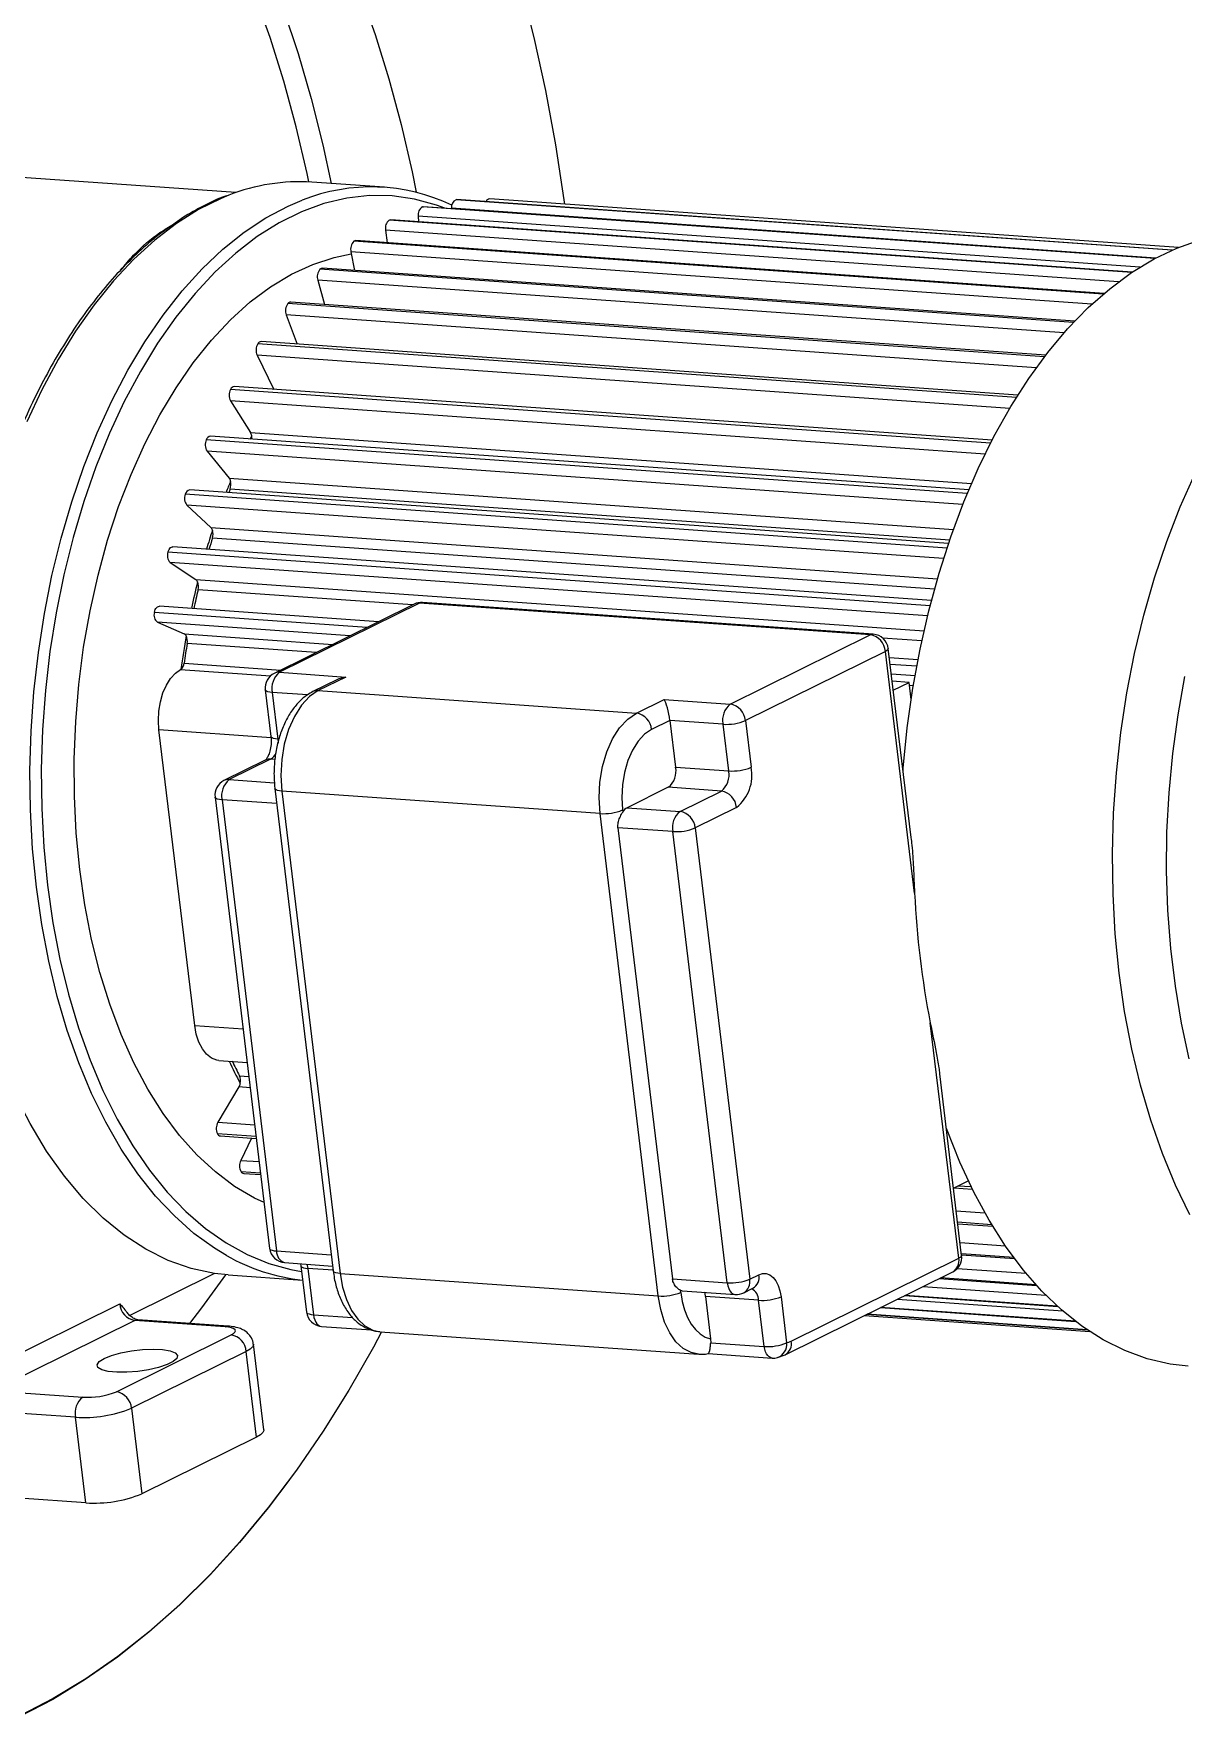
# Model space of a CAD drawing. Header units: millimetres. Extents: x -1795330 to -1787343, y -899964 to -866814.
# Drawn here: x -1787515.6 to -1787451.3, y -899818.2 to -899724.1 of the extents above; entities that cross this region are included whole.
import ezdxf

# ---------------------------------------------------------------- set-up
doc = ezdxf.new("R2010")
doc.units = ezdxf.units.MM

msp = doc.modelspace()

# ---------------------------------------------------------------- linework, layer by layer
at = {"color": 7, "linetype": 'Continuous', "lineweight": 25}
for p, q in [((-1787504.251, -899732.944), (-1787516.767, -899732.061)), ((-1787495.934, -899732.648), (-1787500.012, -899732.361)), ((-1787452.852, -899736.631), (-1787493.818, -899733.74)), ((-1787452.834, -899736.621), (-1787493.761, -899733.734)), ((-1787492.201, -899733.824), (-1787492.201, -899733.844)), ((-1787452.802, -899736.604), (-1787492.201, -899733.824)), ((-1787491.935, -899733.341), (-1787491.907, -899733.34)), ((-1787451.9, -899736.166), (-1787491.935, -899733.341)), ((-1787451.895, -899736.163), (-1787491.907, -899733.34)), ((-1787451.53, -899736.009), (-1787490.055, -899733.291)), ((-1787454.15, -899737.414), (-1787495.682, -899734.484)), ((-1787454.118, -899737.393), (-1787495.597, -899734.466)), ((-1787494.054, -899734.266), (-1787494.037, -899734.576)), ((-1787453.687, -899737.114), (-1787494.054, -899734.266)), ((-1787455.744, -899738.626), (-1787497.654, -899735.669)), ((-1787455.696, -899738.586), (-1787497.54, -899735.633)), ((-1787495.886, -899735.046), (-1787495.8, -899735.756)), ((-1787454.887, -899737.939), (-1787495.886, -899735.046)), ((-1787497.821, -899736.263), (-1787497.617, -899737.299)), ((-1787456.374, -899739.187), (-1787497.821, -899736.263)), ((-1787457.399, -899740.206), (-1787499.553, -899737.231)), ((-1787457.338, -899740.141), (-1787499.41, -899737.173)), ((-1787499.68, -899737.849), (-1787499.303, -899739.196)), ((-1787457.934, -899740.795), (-1787499.68, -899737.849)), ((-1787459.034, -899742.137), (-1787501.351, -899739.151)), ((-1787458.961, -899742.043), (-1787501.182, -899739.064)), ((-1787501.437, -899739.785), (-1787500.822, -899741.423)), ((-1787459.485, -899742.745), (-1787501.437, -899739.785)), ((-1787460.513, -899744.267), (-1787502.831, -899741.281)), ((-1787503.068, -899742.043), (-1787502.136, -899743.95)), ((-1787460.971, -899745.013), (-1787503.068, -899742.043)), ((-1787460.594, -899744.396), (-1787503.025, -899741.402)), ((-1787462.042, -899746.953), (-1787504.552, -899743.954)), ((-1787461.955, -899746.785), (-1787504.335, -899743.795)), ((-1787504.552, -899744.593), (-1787503.436, -899746.365)), ((-1787462.351, -899747.57), (-1787504.552, -899744.593)), ((-1787463.346, -899749.775), (-1787505.911, -899746.771)), ((-1787463.257, -899749.563), (-1787505.674, -899746.57)), ((-1787503.463, -899746.726), (-1787503.37, -899746.547)), ((-1787503.436, -899746.365), (-1787463.106, -899749.211)), ((-1787505.869, -899747.4), (-1787504.63, -899748.919)), ((-1787463.593, -899750.383), (-1787505.869, -899747.4)), ((-1787464.481, -899752.823), (-1787507.084, -899749.817)), ((-1787464.395, -899752.565), (-1787506.83, -899749.571)), ((-1787504.63, -899748.919), (-1787464.12, -899751.777)), ((-1787464.33, -899752.375), (-1787504.582, -899749.535)), ((-1787507, -899750.427), (-1787505.655, -899751.671)), ((-1787464.673, -899753.414), (-1787507, -899750.427)), ((-1787505.655, -899751.671), (-1787465.014, -899754.539)), ((-1787465.179, -899755.117), (-1787505.566, -899752.268)), ((-1787465.429, -899756.058), (-1787508.056, -899753.05)), ((-1787465.349, -899755.749), (-1787507.787, -899752.755)), ((-1787507.93, -899753.633), (-1787506.498, -899754.586)), ((-1787465.57, -899756.622), (-1787507.93, -899753.633)), ((-1787506.498, -899754.586), (-1787465.767, -899757.46)), ((-1787494.37, -899756.001), (-1787506.368, -899755.155)), ((-1787496.924, -899757.265), (-1787508.812, -899756.426)), ((-1787496.279, -899756.945), (-1787508.532, -899756.081)), ((-1787494.282, -899755.958), (-1787502.11, -899759.83)), ((-1787493.985, -899755.901), (-1787501.813, -899759.773)), ((-1787468.773, -899757.68), (-1787493.985, -899755.901)), ((-1787468.603, -899757.645), (-1787493.816, -899755.866)), ((-1787508.647, -899756.974), (-1787507.147, -899757.623)), ((-1787497.873, -899757.734), (-1787508.647, -899756.974)), ((-1787507.147, -899757.623), (-1787498.835, -899758.209)), ((-1787499.757, -899758.666), (-1787506.979, -899758.156)), ((-1787476.601, -899761.552), (-1787468.773, -899757.68)), ((-1787465.889, -899758.011), (-1787468.082, -899757.856)), ((-1787467.926, -899758.603), (-1787475.754, -899762.475)), ((-1787466.292, -899772.116), (-1787467.926, -899758.603)), ((-1787466.489, -899769.002), (-1787467.766, -899758.442)), ((-1787466.106, -899759.074), (-1787467.703, -899758.961)), ((-1787507.349, -899759.621), (-1787502.323, -899759.976)), ((-1787507.15, -899759.262), (-1787501.735, -899759.644)), ((-1787501.813, -899759.773), (-1787498.105, -899760.035)), ((-1787498.615, -899760.196), (-1787499.943, -899760.853)), ((-1787498.105, -899760.035), (-1787499.645, -899760.797)), ((-1787466.174, -899759.434), (-1787467.659, -899759.33)), ((-1787466.27, -899759.964), (-1787467.593, -899759.87)), ((-1787502.609, -899760.752), (-1787502.294, -899763.363)), ((-1787502.221, -899760.897), (-1787501.906, -899763.508)), ((-1787500.254, -899761.036), (-1787502.221, -899760.897)), ((-1787499.645, -899760.797), (-1787481.848, -899762.052)), ((-1787466.602, -899760.338), (-1787467.545, -899760.271)), ((-1787467.484, -899760.774), (-1787466.602, -899760.338)), ((-1787466.487, -899761.295), (-1787466.602, -899760.338)), ((-1787466.585, -899760.485), (-1787466.361, -899760.501)), ((-1787466.444, -899761.016), (-1787466.521, -899761.011)), ((-1787481.848, -899762.052), (-1787480.308, -899761.291)), ((-1787480.308, -899761.291), (-1787476.601, -899761.552)), ((-1787506.558, -899779.52), (-1787508.557, -899762.985)), ((-1787502.289, -899763.428), (-1787508.557, -899762.985)), ((-1787479.975, -899762.467), (-1787481.002, -899762.975)), ((-1787479.975, -899762.467), (-1787479.659, -899765.078)), ((-1787477.009, -899762.676), (-1787479.975, -899762.467)), ((-1787476.693, -899765.287), (-1787477.009, -899762.676)), ((-1787475.754, -899762.475), (-1787475.438, -899765.085)), ((-1787502.611, -899764.688), (-1787504.921, -899765.831)), ((-1787502.314, -899764.632), (-1787504.624, -899765.775)), ((-1787502.595, -899764.681), (-1787502.611, -899764.688)), ((-1787502.071, -899764.649), (-1787502.314, -899764.632)), ((-1787504.624, -899765.775), (-1787502.098, -899765.953)), ((-1787479.659, -899765.078), (-1787476.693, -899765.287)), ((-1787505.42, -899766.754), (-1787502.369, -899791.989)), ((-1787502.074, -899766.272), (-1787498.813, -899793.248)), ((-1787483.889, -899767.673), (-1787501.686, -899766.417)), ((-1787501.686, -899766.417), (-1787498.425, -899793.393)), ((-1787480.068, -899766.202), (-1787482.378, -899767.344)), ((-1787477.101, -899766.411), (-1787480.068, -899766.202)), ((-1787479.411, -899767.554), (-1787477.101, -899766.411)), ((-1787505.032, -899766.899), (-1787501.981, -899792.134)), ((-1787501.972, -899767.115), (-1787505.032, -899766.899)), ((-1787480.628, -899794.649), (-1787483.889, -899767.673)), ((-1787482.634, -899767.471), (-1787482.62, -899767.588)), ((-1787482.378, -899767.344), (-1787479.411, -899767.554)), ((-1787476.255, -899767.334), (-1787478.565, -899768.476)), ((-1787479.82, -899768.678), (-1787482.885, -899768.461)), ((-1787482.885, -899768.461), (-1787479.835, -899793.697)), ((-1787478.565, -899768.476), (-1787475.514, -899793.712)), ((-1787476.769, -899793.913), (-1787479.82, -899768.678)), ((-1787506.558, -899779.52), (-1787503.854, -899779.71)), ((-1787463.823, -899792.54), (-1787465.414, -899779.383)), ((-1787505.21, -899781.475), (-1787503.627, -899781.587)), ((-1787504.056, -899782.331), (-1787503.533, -899782.368)), ((-1787463.664, -899792.379), (-1787464.891, -899782.222)), ((-1787504.084, -899782.961), (-1787505.267, -899784.937)), ((-1787503.455, -899783.005), (-1787504.084, -899782.961)), ((-1787503.126, -899785.73), (-1787505.289, -899785.577)), ((-1787505.267, -899784.937), (-1787503.204, -899785.082)), ((-1787505.125, -899785.703), (-1787503.112, -899785.845)), ((-1787503.374, -899785.826), (-1787503.982, -899787.066)), ((-1787503.982, -899787.066), (-1787502.956, -899787.138)), ((-1787502.878, -899787.778), (-1787503.964, -899787.701)), ((-1787503.82, -899787.795), (-1787502.868, -899787.862)), ((-1787464.118, -899788.62), (-1787463.292, -899788.211)), ((-1787464.075, -899788.599), (-1787463.068, -899788.67)), ((-1787463.126, -899788.552), (-1787463.874, -899788.5)), ((-1787463.965, -899789.889), (-1787462.361, -899790.002)), ((-1787461.973, -899790.664), (-1787463.887, -899790.529)), ((-1787463.877, -899790.613), (-1787461.92, -899790.751)), ((-1787501.981, -899792.134), (-1787498.922, -899792.35)), ((-1787463.75, -899791.663), (-1787461.213, -899791.842)), ((-1787501.532, -899792.786), (-1787498.846, -899792.976)), ((-1787500.639, -899792.849), (-1787500.619, -899792.968)), ((-1787500.619, -899792.968), (-1787500.307, -899795.551)), ((-1787500.231, -899793.113), (-1787499.919, -899795.696)), ((-1787498.817, -899793.213), (-1787500.231, -899793.113)), ((-1787473.192, -899797.174), (-1787463.823, -899792.54)), ((-1787463.905, -899793.111), (-1787460.051, -899793.383)), ((-1787460.748, -899792.494), (-1787463.675, -899792.288)), ((-1787463.668, -899792.346), (-1787460.703, -899792.555)), ((-1787505.446, -899793.391), (-1787510.232, -899795.758)), ((-1787504.696, -899793.472), (-1787505.446, -899793.391)), ((-1787504.696, -899793.472), (-1787500.523, -899793.766)), ((-1787498.425, -899793.393), (-1787480.628, -899794.649)), ((-1787479.835, -899793.697), (-1787476.769, -899793.913)), ((-1787475.514, -899793.712), (-1787475.001, -899793.458)), ((-1787473.531, -899797.936), (-1787464.162, -899793.302)), ((-1787464.912, -899793.673), (-1787459.466, -899794.057)), ((-1787459.501, -899794.019), (-1787464.849, -899793.641)), ((-1787479.373, -899794.447), (-1787479.387, -899794.331)), ((-1787479.286, -899794.356), (-1787476.32, -899794.565)), ((-1787475.019, -899794.892), (-1787477.985, -899794.683)), ((-1787477.985, -899794.683), (-1787477.7, -899797.039)), ((-1787475.853, -899794.473), (-1787475.34, -899794.219)), ((-1787474.706, -899797.475), (-1787475.019, -899794.892)), ((-1787473.764, -899794.69), (-1787473.452, -899797.274)), ((-1787467.252, -899794.83), (-1787458.011, -899795.482)), ((-1787466.852, -899794.632), (-1787458.287, -899795.237)), ((-1787458.311, -899795.216), (-1787466.818, -899794.615)), ((-1787465.814, -899794.119), (-1787458.948, -899794.604)), ((-1787518.709, -899799.029), (-1787510.753, -899795.093)), ((-1787499.919, -899795.696), (-1787497.725, -899795.851)), ((-1787469.098, -899795.743), (-1787456.501, -899796.632)), ((-1787468.957, -899795.674), (-1787456.634, -899796.543)), ((-1787456.636, -899796.542), (-1787468.955, -899795.672)), ((-1787468.206, -899795.302), (-1787457.286, -899796.072)), ((-1787457.298, -899796.064), (-1787468.192, -899795.295)), ((-1787509.906, -899796.016), (-1787517.863, -899799.951)), ((-1787510.938, -899800.005), (-1787504.522, -899796.831)), ((-1787504.864, -899796.372), (-1787509.906, -899796.016)), ((-1787504.695, -899796.336), (-1787509.737, -899795.98)), ((-1787499.469, -899796.348), (-1787496.665, -899796.546)), ((-1787496.178, -899796.652), (-1787478.381, -899797.908)), ((-1787503.675, -899797.753), (-1787510.091, -899800.927)), ((-1787503.096, -899802.54), (-1787503.675, -899797.753)), ((-1787502.697, -899802.136), (-1787503.275, -899797.35)), ((-1787477.7, -899797.039), (-1787477.695, -899797.264)), ((-1787477.695, -899797.264), (-1787474.706, -899797.475)), ((-1787477.835, -899797.875), (-1787474.257, -899798.127)), ((-1787473.953, -899798.097), (-1787473.531, -899797.936)), ((-1787517.863, -899799.951), (-1787512.82, -899800.307)), ((-1787513.229, -899801.431), (-1787518.271, -899801.075)), ((-1787512.65, -899806.217), (-1787513.229, -899801.431)), ((-1787510.091, -899800.927), (-1787509.513, -899805.713)), ((-1787503.096, -899802.54), (-1787509.513, -899805.713)), ((-1787512.65, -899806.217), (-1787516.358, -899805.956))]:
    msp.add_line(p, q, dxfattribs=at)
at = {"color": 7, "linetype": 'Continuous', "lineweight": 25, "flags": 128}
for points in [[(-1787522.819, -899700.449), (-1787521.595, -899700.684), (-1787519.952, -899701.141), (-1787518.333, -899701.758), (-1787516.743, -899702.53), (-1787515.188, -899703.457), (-1787513.672, -899704.536), (-1787512.199, -899705.763), (-1787510.774, -899707.134), (-1787509.402, -899708.646), (-1787508.087, -899710.293), (-1787506.832, -899712.071), (-1787505.641, -899713.975), (-1787504.518, -899715.998), (-1787503.467, -899718.134), (-1787502.49, -899720.377), (-1787501.591, -899722.721), (-1787500.773, -899725.157), (-1787500.037, -899727.679), (-1787499.386, -899730.279), (-1787498.922, -899732.438)], [(-1787500.174, -899732.351), (-1787500.274, -899731.87), (-1787500.879, -899729.258), (-1787501.57, -899726.72), (-1787502.345, -899724.264), (-1787503.201, -899721.898), (-1787504.136, -899719.629), (-1787505.147, -899717.464), (-1787506.231, -899715.41), (-1787507.385, -899713.473), (-1787508.604, -899711.658), (-1787509.886, -899709.973), (-1787511.225, -899708.422), (-1787512.619, -899707.009), (-1787514.062, -899705.739), (-1787515.551, -899704.616), (-1787517.08, -899703.644), (-1787518.646, -899702.825), (-1787520.242, -899702.163), (-1787521.864, -899701.658), (-1787523.508, -899701.313), (-1787525.168, -899701.128), (-1787526.839, -899701.105), (-1787527.188, -899701.12)], [(-1787488.31, -899721.388), (-1787487.582, -899724.28), (-1787486.939, -899727.243), (-1787486.383, -899730.268), (-1787485.916, -899733.349), (-1787485.884, -899733.585)], [(-1787497.329, -899721.7), (-1787496.474, -899724.096), (-1787495.7, -899726.58), (-1787495.009, -899729.145), (-1787494.403, -899731.783), (-1787494.171, -899732.93)], [(-1787504.644, -899733.088), (-1787505.086, -899733.268), (-1787506.347, -899733.891), (-1787507.586, -899734.669), (-1787508.796, -899735.596), (-1787509.971, -899736.668), (-1787511.104, -899737.879), (-1787512.191, -899739.223), (-1787513.224, -899740.692), (-1787514.198, -899742.279), (-1787515.109, -899743.975), (-1787515.952, -899745.772)], [(-1787515.415, -899771.786), (-1787515.626, -899769.645), (-1787515.746, -899767.469), (-1787515.773, -899765.272), (-1787515.709, -899763.064), (-1787515.552, -899760.857), (-1787515.304, -899758.662), (-1787514.967, -899756.491), (-1787514.542, -899754.355), (-1787514.031, -899752.265), (-1787513.437, -899750.233), (-1787512.763, -899748.268), (-1787512.012, -899746.38), (-1787511.189, -899744.581), (-1787510.297, -899742.879), (-1787509.342, -899741.283), (-1787508.328, -899739.801), (-1787507.261, -899738.441), (-1787506.146, -899737.211), (-1787504.989, -899736.116), (-1787503.796, -899735.162), (-1787502.573, -899734.355), (-1787501.327, -899733.698), (-1787500.547, -899733.368)], [(-1787492.571, -899733.818), (-1787493.026, -899733.651), (-1787494.263, -899733.312), (-1787495.519, -899733.133), (-1787496.786, -899733.115), (-1787498.059, -899733.257), (-1787499.329, -899733.559), (-1787500.591, -899734.02), (-1787501.838, -899734.637), (-1787503.063, -899735.406), (-1787504.259, -899736.324), (-1787505.42, -899737.385), (-1787506.541, -899738.585), (-1787507.614, -899739.916), (-1787508.634, -899741.371), (-1787509.596, -899742.943), (-1787510.495, -899744.624), (-1787511.326, -899746.403), (-1787512.084, -899748.273), (-1787512.765, -899750.222), (-1787513.366, -899752.241), (-1787513.884, -899754.319), (-1787514.315, -899756.444), (-1787514.658, -899758.606), (-1787514.911, -899760.792), (-1787515.072, -899762.991), (-1787515.14, -899765.192), (-1787515.115, -899767.382), (-1787514.997, -899769.551), (-1787514.788, -899771.685)], [(-1787493.818, -899733.74), (-1787493.767, -899733.733), (-1787493.761, -899733.734)], [(-1787495.682, -899734.484), (-1787495.631, -899734.468), (-1787495.597, -899734.466)], [(-1787466.938, -899765.293), (-1787466.925, -899765.126), (-1787466.702, -899762.885), (-1787466.388, -899760.664), (-1787465.986, -899758.474), (-1787465.497, -899756.326), (-1787464.924, -899754.231), (-1787464.27, -899752.2), (-1787463.537, -899750.243), (-1787462.73, -899748.369), (-1787461.853, -899746.589), (-1787460.91, -899744.911), (-1787459.906, -899743.343), (-1787458.845, -899741.894), (-1787457.734, -899740.57), (-1787456.578, -899739.378), (-1787455.382, -899738.326), (-1787454.153, -899737.416), (-1787452.897, -899736.655), (-1787451.62, -899736.046), (-1787450.329, -899735.592), (-1787449.029, -899735.296), (-1787447.729, -899735.158), (-1787446.52, -899735.174)], [(-1787512.991, -899770.797), (-1787513.188, -899768.768), (-1787513.291, -899766.706), (-1787513.301, -899764.623), (-1787513.217, -899762.532), (-1787513.04, -899760.445), (-1787512.771, -899758.375), (-1787512.411, -899756.334), (-1787511.963, -899754.334), (-1787511.43, -899752.389), (-1787510.814, -899750.508), (-1787510.119, -899748.705), (-1787509.349, -899746.988), (-1787508.51, -899745.37), (-1787507.605, -899743.858), (-1787506.642, -899742.464), (-1787505.624, -899741.194), (-1787504.559, -899740.057), (-1787503.453, -899739.06), (-1787502.313, -899738.208), (-1787501.144, -899737.506), (-1787499.956, -899736.959), (-1787498.753, -899736.571), (-1787497.799, -899736.377)], [(-1787450.891, -899790.108), (-1787451.7, -899788.448), (-1787452.434, -899786.682), (-1787453.088, -899784.819), (-1787453.66, -899782.869), (-1787454.146, -899780.842), (-1787454.545, -899778.748), (-1787454.853, -899776.598), (-1787455.07, -899774.403), (-1787455.194, -899772.173), (-1787455.225, -899769.921), (-1787455.163, -899767.658), (-1787455.007, -899765.394), (-1787454.759, -899763.143), (-1787454.42, -899760.915), (-1787453.991, -899758.721), (-1787453.476, -899756.574), (-1787452.876, -899754.483), (-1787452.194, -899752.459), (-1787451.435, -899750.514), (-1787450.601, -899748.655)], [(-1787504.582, -899749.535), (-1787504.639, -899749.676), (-1787504.658, -899749.724)], [(-1787508.056, -899753.05), (-1787508.03, -899752.97), (-1787507.995, -899752.899), (-1787507.954, -899752.841), (-1787507.908, -899752.796), (-1787507.858, -899752.767), (-1787507.807, -899752.755), (-1787507.787, -899752.755)], [(-1787508.812, -899756.426), (-1787508.792, -899756.342), (-1787508.762, -899756.266), (-1787508.725, -899756.199), (-1787508.681, -899756.146), (-1787508.633, -899756.108), (-1787508.583, -899756.086), (-1787508.532, -899756.081)], [(-1787493.816, -899755.866), (-1787493.883, -899755.869), (-1787493.985, -899755.901)], [(-1787468.603, -899757.645), (-1787468.67, -899757.647), (-1787468.773, -899757.68)], [(-1787467.766, -899758.442), (-1787467.766, -899758.453), (-1787467.786, -899758.502), (-1787467.84, -899758.552), (-1787467.926, -899758.603)], [(-1787508.557, -899762.985), (-1787508.589, -899762.465), (-1787508.561, -899761.936), (-1787508.475, -899761.417), (-1787508.334, -899760.929), (-1787508.142, -899760.49), (-1787507.908, -899760.117), (-1787507.64, -899759.824), (-1787507.349, -899759.621)], [(-1787451.192, -899760.008), (-1787451.578, -899762.148), (-1787451.875, -899764.318), (-1787452.082, -899766.507), (-1787452.196, -899768.704), (-1787452.218, -899770.895), (-1787452.147, -899773.071), (-1787451.983, -899775.219), (-1787451.728, -899777.327), (-1787451.383, -899779.385), (-1787450.95, -899781.382)], [(-1787502.221, -899760.897), (-1787502.356, -899760.882), (-1787502.466, -899760.858), (-1787502.547, -899760.826), (-1787502.595, -899760.786), (-1787502.609, -899760.752)], [(-1787499.645, -899760.797), (-1787500.136, -899761.128), (-1787500.587, -899761.614), (-1787500.983, -899762.235), (-1787501.306, -899762.969), (-1787501.546, -899763.786), (-1787501.692, -899764.655), (-1787501.739, -899765.544), (-1787501.686, -899766.417)], [(-1787483.889, -899767.673), (-1787483.942, -899766.8), (-1787483.895, -899765.911), (-1787483.749, -899765.042), (-1787483.509, -899764.224), (-1787483.186, -899763.491), (-1787482.791, -899762.869), (-1787482.339, -899762.384), (-1787481.848, -899762.052)], [(-1787481.002, -899762.975), (-1787481.394, -899763.24), (-1787481.755, -899763.628), (-1787482.071, -899764.126), (-1787482.33, -899764.712), (-1787482.522, -899765.366), (-1787482.639, -899766.062), (-1787482.677, -899766.773), (-1787482.634, -899767.471)], [(-1787501.906, -899763.508), (-1787502.04, -899763.493), (-1787502.15, -899763.469), (-1787502.231, -899763.436), (-1787502.28, -899763.397), (-1787502.294, -899763.363)], [(-1787501.906, -899763.508), (-1787501.895, -899763.683), (-1787501.896, -899763.735)], [(-1787505.032, -899766.899), (-1787505.167, -899766.884), (-1787505.276, -899766.859), (-1787505.357, -899766.827), (-1787505.406, -899766.787), (-1787505.42, -899766.754)], [(-1787501.686, -899766.417), (-1787501.821, -899766.402), (-1787501.931, -899766.378), (-1787502.011, -899766.345), (-1787502.06, -899766.306), (-1787502.074, -899766.272)], [(-1787502.679, -899789.425), (-1787503.215, -899789.172), (-1787504.329, -899788.519), (-1787505.403, -899787.715), (-1787506.431, -899786.763), (-1787507.407, -899785.67), (-1787508.324, -899784.442), (-1787509.178, -899783.087), (-1787509.962, -899781.612), (-1787510.673, -899780.027), (-1787511.306, -899778.34), (-1787511.858, -899776.563), (-1787512.324, -899774.706), (-1787512.703, -899772.78), (-1787512.991, -899770.797)], [(-1787504.779, -899792.389), (-1787505.46, -899791.976), (-1787506.6, -899791.149), (-1787507.697, -899790.175), (-1787508.743, -899789.061), (-1787509.734, -899787.812), (-1787510.664, -899786.435), (-1787511.529, -899784.937), (-1787512.323, -899783.326), (-1787513.043, -899781.61), (-1787513.686, -899779.798), (-1787514.247, -899777.899), (-1787514.724, -899775.924), (-1787515.114, -899773.883), (-1787515.415, -899771.786)], [(-1787514.788, -899771.685), (-1787514.487, -899773.775), (-1787514.096, -899775.808), (-1787513.619, -899777.774), (-1787513.056, -899779.663), (-1787512.412, -899781.464), (-1787511.689, -899783.168), (-1787510.892, -899784.766), (-1787510.024, -899786.249), (-1787509.091, -899787.609), (-1787508.097, -899788.839), (-1787507.048, -899789.932), (-1787505.949, -899790.883), (-1787504.806, -899791.687), (-1787503.626, -899792.339), (-1787502.413, -899792.836), (-1787501.176, -899793.174), (-1787500.581, -899793.279)], [(-1787505.446, -899793.391), (-1787506.754, -899793.112), (-1787508.038, -899792.66), (-1787509.291, -899792.039), (-1787510.505, -899791.252), (-1787511.673, -899790.303), (-1787512.79, -899789.198), (-1787513.848, -899787.943), (-1787514.842, -899786.546), (-1787515.766, -899785.013), (-1787516.614, -899783.355), (-1787517.382, -899781.579), (-1787518.065, -899779.698), (-1787518.66, -899777.72), (-1787519.163, -899775.658), (-1787519.571, -899773.523)], [(-1787505.21, -899781.475), (-1787505.329, -899781.459), (-1787505.621, -899781.346), (-1787505.891, -899781.135), (-1787506.128, -899780.835), (-1787506.323, -899780.455), (-1787506.468, -899780.011), (-1787506.558, -899779.52)], [(-1787450.993, -899798.575), (-1787452.008, -899798.454), (-1787453.28, -899798.158), (-1787454.528, -899797.704), (-1787455.748, -899797.095), (-1787456.932, -899796.335), (-1787458.075, -899795.426), (-1787459.172, -899794.373), (-1787460.216, -899793.182), (-1787461.202, -899791.859), (-1787462.126, -899790.41), (-1787462.982, -899788.842), (-1787463.767, -899787.164), (-1787464.476, -899785.384), (-1787464.509, -899785.293)], [(-1787502.369, -899791.989), (-1787502.355, -899792.023), (-1787502.307, -899792.063), (-1787502.226, -899792.095), (-1787502.116, -899792.119), (-1787501.981, -899792.134)], [(-1787500.619, -899792.971), (-1787500.605, -899793.002), (-1787500.556, -899793.041), (-1787500.476, -899793.074), (-1787500.366, -899793.098), (-1787500.231, -899793.113)], [(-1787500.283, -899792.874), (-1787500.261, -899792.948), (-1787500.231, -899793.113)], [(-1787463.664, -899792.379), (-1787463.663, -899792.391), (-1787463.683, -899792.439), (-1787463.738, -899792.49), (-1787463.823, -899792.54)], [(-1787504.837, -899793.461), (-1787506.171, -899795.308), (-1787506.853, -899796.184)], [(-1787498.425, -899793.393), (-1787498.56, -899793.378), (-1787498.67, -899793.354), (-1787498.751, -899793.321), (-1787498.799, -899793.282), (-1787498.813, -899793.248)], [(-1787498.425, -899793.393), (-1787498.289, -899794.154), (-1787498.073, -899794.849), (-1787497.786, -899795.456), (-1787497.436, -899795.954), (-1787497.034, -899796.327), (-1787496.594, -899796.563), (-1787496.178, -899796.652)], [(-1787476.769, -899793.913), (-1787476.739, -899794.078), (-1787476.69, -899794.227), (-1787476.624, -899794.354), (-1787476.544, -899794.454), (-1787476.453, -899794.524), (-1787476.355, -899794.561), (-1787476.32, -899794.565)], [(-1787475.001, -899793.458), (-1787474.797, -899793.392), (-1787474.592, -899793.396), (-1787474.395, -899793.469), (-1787474.213, -899793.609), (-1787474.054, -899793.809), (-1787473.923, -899794.063), (-1787473.825, -899794.361), (-1787473.764, -899794.69)], [(-1787478.381, -899797.908), (-1787478.797, -899797.819), (-1787479.237, -899797.583), (-1787479.639, -899797.209), (-1787479.989, -899796.712), (-1787480.277, -899796.105), (-1787480.492, -899795.41), (-1787480.628, -899794.649)], [(-1787479.373, -899794.447), (-1787479.289, -899794.95), (-1787479.161, -899795.42), (-1787478.992, -899795.846), (-1787478.787, -899796.22), (-1787478.55, -899796.532), (-1787478.286, -899796.775), (-1787478, -899796.946), (-1787477.7, -899797.039)], [(-1787477.985, -899794.683), (-1787478.015, -899794.518), (-1787478.037, -899794.444)], [(-1787500.307, -899795.551), (-1787500.293, -899795.585), (-1787500.244, -899795.625), (-1787500.163, -899795.657), (-1787500.054, -899795.681), (-1787499.919, -899795.696)], [(-1787499.919, -899795.696), (-1787499.891, -899795.849), (-1787499.848, -899795.988), (-1787499.791, -899796.109), (-1787499.721, -899796.209), (-1787499.64, -899796.283), (-1787499.552, -899796.33), (-1787499.469, -899796.348)], [(-1787496.103, -899796.658), (-1787496.56, -899797.506), (-1787497.938, -899799.915), (-1787499.378, -899802.214), (-1787500.874, -899804.398), (-1787502.425, -899806.462), (-1787504.026, -899808.401), (-1787505.673, -899810.209), (-1787507.363, -899811.884), (-1787509.092, -899813.42), (-1787510.855, -899814.815), (-1787512.648, -899816.065), (-1787514.467, -899817.166), (-1787516.308, -899818.117)], [(-1787509.906, -899796.016), (-1787509.804, -899795.983), (-1787509.737, -899795.98)], [(-1787504.864, -899796.372), (-1787504.762, -899796.339), (-1787504.694, -899796.336)], [(-1787504.522, -899796.831), (-1787504.393, -899796.755), (-1787504.312, -899796.679), (-1787504.281, -899796.606), (-1787504.303, -899796.539), (-1787504.376, -899796.479), (-1787504.497, -899796.431), (-1787504.662, -899796.394), (-1787504.864, -899796.372)], [(-1787511.623, -899798.143), (-1787511.208, -899797.977), (-1787510.686, -899797.832), (-1787510.096, -899797.721), (-1787509.482, -899797.65), (-1787508.89, -899797.626), (-1787508.362, -899797.65), (-1787507.939, -899797.72), (-1787507.652, -899797.831), (-1787507.521, -899797.975), (-1787507.557, -899798.141), (-1787507.758, -899798.317), (-1787508.107, -899798.49), (-1787508.58, -899798.647), (-1787509.141, -899798.776), (-1787509.748, -899798.868), (-1787510.357, -899798.916), (-1787510.923, -899798.916), (-1787511.403, -899798.869), (-1787511.761, -899798.777), (-1787511.972, -899798.649), (-1787512.02, -899798.492), (-1787511.9, -899798.319), (-1787511.623, -899798.143)], [(-1787503.275, -899797.351), (-1787503.274, -899797.379), (-1787503.325, -899797.501), (-1787503.46, -899797.627), (-1787503.675, -899797.753)], [(-1787474.257, -899798.127), (-1787474.34, -899798.109), (-1787474.428, -899798.062), (-1787474.509, -899797.987), (-1787474.579, -899797.888), (-1787474.636, -899797.767), (-1787474.679, -899797.628), (-1787474.706, -899797.475)], [(-1787502.697, -899802.136), (-1787502.696, -899802.165), (-1787502.746, -899802.287), (-1787502.882, -899802.413), (-1787503.096, -899802.54)], [(-1787501.231, -899804.893), (-1787502.448, -899806.495), (-1787504.05, -899808.435), (-1787505.698, -899810.245), (-1787507.389, -899811.921), (-1787509.119, -899813.458), (-1787510.883, -899814.854), (-1787512.678, -899816.104), (-1787514.498, -899817.207), (-1787516.34, -899818.158)]]:
    msp.add_lwpolyline(points, dxfattribs=at)
at = {"color": 7, "linetype": 'Continuous', "lineweight": 25}
for centre, radius, start, end in [((-1787500.699, -899743.104), 10.765, 86.34211, 111.4994), ((-1787496.679, -899743.104), 10.476, 64.55386, 111.6644), ((-1787493.545, -899734.179), 0.516, 121.90763, 189.73749), ((-1787491.747, -899733.759), 0.458, 114.26748, 188.21921), ((-1787490.036, -899733.545), 0.255, 94.34012, 159.45162), ((-1787495.325, -899734.931), 0.572, 128.53622, 191.55388), ((-1787497.214, -899736.113), 0.625, 134.74724, 193.88599), ((-1787497.55, -899735.804), 0.171, 86.87048, 127.68073), ((-1787499.041, -899737.659), 0.667, 140.11514, 196.6139), ((-1787499.416, -899737.361), 0.189, 88.36361, 136.51542), ((-1787500.785, -899739.551), 0.693, 144.78125, 199.75998), ((-1787501.184, -899739.267), 0.203, 89.39564, 145.26831), ((-1787502.83, -899741.498), 0.217, 90.17805, 153.69934), ((-1787502.425, -899741.765), 0.701, 148.85612, 203.36187), ((-1787503.939, -899744.274), 0.691, 152.42173, 207.4783), ((-1787504.323, -899744.038), 0.244, 92.73738, 159.77878), ((-1787505.307, -899747.046), 0.664, 155.53507, 212.1933), ((-1787505.652, -899746.837), 0.268, 94.76745, 165.82876), ((-1787503.873, -899746.626), 0.508, 8.89324, 30.84726), ((-1787504.117, -899746.674), 0.758, 355.49073, 9.63936), ((-1787506.507, -899750.048), 0.621, 158.23237, 217.6197), ((-1787506.789, -899749.867), 0.299, 97.75227, 170.39442), ((-1787471.286, -899762.936), 36.034, 157.39432, 158.47332), ((-1787504.973, -899749.182), 0.433, 13.0261, 37.4871), ((-1787505.281, -899749.261), 0.75, 338.62505, 13.6347), ((-1787505.91, -899751.927), 0.361, 17.49367, 45.11482), ((-1787467.231, -899764.391), 40.343, 161.8424, 163.43373), ((-1787467.246, -899764.444), 40.208, 162.37208, 163.31214), ((-1787506.27, -899752.043), 0.739, 342.29029, 17.65191), ((-1787507.521, -899753.239), 0.568, 160.53519, 223.90117), ((-1787463.927, -899765.293), 43.77, 166.01182, 168.01879), ((-1787463.993, -899765.317), 43.577, 166.51397, 167.94532), ((-1787506.673, -899754.827), 0.298, 22.44132, 53.91202), ((-1787507.055, -899754.979), 0.709, 345.69597, 22.07577), ((-1787508.329, -899756.579), 0.507, 162.46129, 231.21005), ((-1787493.88, -899756.772), 0.908, 85.96407, 116.31768), ((-1787494.031, -899756.47), 0.57, 85.33426, 116.11526), ((-1787461.689, -899765.732), 46.05, 169.99081, 172.36201), ((-1787461.938, -899765.714), 45.671, 170.47453, 171.8783), ((-1787507.254, -899757.843), 0.245, 28.07739, 63.99979), ((-1787507.628, -899758.028), 0.662, 348.89, 27.00748), ((-1787468.945, -899758.688), 1.023, 4.79724, 80.29681), ((-1787468.667, -899758.55), 0.908, 6.89239, 85.96407), ((-1787507.447, -899759.432), 0.214, 297.24307, 302.91751), ((-1787507.649, -899759.225), 0.501, 309.54157, 355.76295), ((-1787501.708, -899760.644), 0.908, 116.31768, 186.89239), ((-1787501.1, -899760.668), 1.144, 128.53622, 191.55388), ((-1787501.859, -899760.342), 0.57, 85.33426, 116.11526), ((-1787499.692, -899761.365), 0.57, 85.3345, 116.09619), ((-1787482.021, -899763.06), 1.023, 4.79724, 80.29681), ((-1787475.888, -899762.447), 1.144, 128.53622, 191.55388), ((-1787476.773, -899762.56), 1.023, 4.79724, 80.29681), ((-1787476.819, -899759.853), 2.83, 266.14764, 292.10408), ((-1787502.36, -899765.202), 0.572, 85.35858, 114.23896), ((-1787502.686, -899764.012), 0.723, 301.01373, 338.81069), ((-1787504.518, -899766.645), 0.908, 116.31768, 186.89239), ((-1787503.911, -899766.67), 1.144, 128.53622, 191.55388), ((-1787504.67, -899766.343), 0.57, 85.33426, 116.11526), ((-1787480.78, -899765.307), 1.144, 308.53622, 11.55388), ((-1787477.814, -899765.516), 1.144, 308.53622, 11.55388), ((-1787476.503, -899762.464), 2.83, 266.14764, 292.10408), ((-1787477.68, -899765.544), 2.288, 308.53622, 11.55388), ((-1787477.274, -899767.419), 1.023, 4.79724, 80.29681), ((-1787483.699, -899764.85), 2.83, 266.14764, 292.10408), ((-1787482.079, -899767.885), 0.618, 118.95484, 151.2724), ((-1787478.699, -899768.448), 1.144, 128.53622, 191.55388), ((-1787479.584, -899768.562), 1.023, 4.79724, 80.29681), ((-1787479.629, -899765.854), 2.83, 266.14764, 292.10408), ((-1787416.692, -899769.807), 49.654, 182.66503, 191.11975), ((-1787481.86, -899770.982), 25.091, 204.82346, 208.01282), ((-1787481.861, -899770.882), 24.974, 205.18694, 207.28622), ((-1787504.624, -899782.649), 0.624, 329.9822, 349.11359), ((-1787504.683, -899782.615), 0.688, 347.28203, 24.41715), ((-1787504.658, -899785.278), 0.698, 150.69848, 205.35115), ((-1787505.093, -899785.492), 0.213, 203.65781, 261.55492), ((-1787503.37, -899787.367), 0.682, 153.79159, 209.39422), ((-1787503.798, -899787.604), 0.192, 210.46364, 263.53904), ((-1787501.468, -899791.881), 0.908, 186.89239, 265.96407), ((-1787501.32, -899792.159), 0.662, 177.83698, 251.33259), ((-1787499.398, -899782.998), 10.823, 240.18809, 264.03386), ((-1787464.565, -899792.488), 0.908, 296.31768, 6.89239), ((-1787464.53, -899792.682), 0.721, 300.66479, 11.34574), ((-1787476.579, -899791.09), 2.83, 266.14764, 292.10408), ((-1787476.221, -899793.853), 0.721, 300.66479, 11.34574), ((-1787475.707, -899793.6), 0.721, 300.66479, 11.34574), ((-1787480.438, -899791.826), 2.83, 266.14764, 292.10408), ((-1787479.264, -899794.048), 0.309, 246.32022, 265.86116), ((-1787476.256, -899793.659), 0.908, 265.96407, 296.31768), ((-1787475.725, -899794.881), 0.707, 359.14051, 63.02323), ((-1787474.829, -899792.069), 2.83, 266.14764, 292.10408), ((-1787509.734, -899795.008), 1.023, 184.79724, 260.29681), ((-1787499.405, -899795.443), 0.908, 186.89239, 265.96407), ((-1787504.694, -899797.839), 1.023, 4.79724, 80.29681), ((-1787474.516, -899794.652), 2.83, 266.14764, 292.10408), ((-1787474.229, -899797.365), 0.782, 290.61463, 6.68515), ((-1787473.898, -899797.316), 0.721, 300.63909, 11.34724), ((-1787473.839, -899795.874), 1.452, 285.47175, 296.47371), ((-1787474.193, -899797.221), 0.908, 265.96407, 285.32108), ((-1787512.108, -899801.202), 1.144, 128.53622, 191.55388), ((-1787512.535, -899796.072), 4.244, 266.14764, 292.10408), ((-1787511.11, -899801.013), 1.023, 4.79724, 80.29681), ((-1787512.753, -899794.373), 7.074, 266.14764, 292.10408), ((-1787512.175, -899799.159), 7.074, 266.14764, 292.10408)]:
    msp.add_arc(centre, radius, start, end, dxfattribs=at)
for centre, major_axis, ratio, start_param, end_param in [((-1787498, -899760.905), (1.248, 0.246), 0.688197, 1.519717, 1.946258), ((-1787480.203, -899762.161), (-0.182, 0.922), 0.188468, 4.336928, 5.907724)]:
    msp.add_ellipse(centre, major_axis=major_axis, ratio=ratio, start_param=start_param, end_param=end_param, dxfattribs=at)
for points, knots in [([(-1787504.771, -899733.117), (-1787504.847, -899733.143), (-1787505.33, -899733.307), (-1787506.206, -899733.751), (-1787507.18, -899734.297), (-1787507.74, -899734.71), (-1787507.916, -899734.84)], [0, 0, 0, 0, 0.070921, 0.4484889, 0.8270986, 1, 1, 1, 1]), ([(-1787510.707, -899737.284), (-1787510.466, -899737), (-1787509.773, -899736.181), (-1787508.746, -899735.308), (-1787507.991, -899734.861), (-1787507.736, -899734.711)], [0, 0, 0, 0, 0.260321, 0.750264, 1, 1, 1, 1]), ([(-1787507.916, -899734.84), (-1787508.127, -899734.988), (-1787508.728, -899735.408), (-1787509.683, -899736.243), (-1787510.78, -899737.329), (-1787511.834, -899738.542), (-1787512.842, -899739.868), (-1787513.8, -899741.303), (-1787514.703, -899742.839), (-1787515.546, -899744.468), (-1787516.327, -899746.183), (-1787517.04, -899747.977), (-1787517.685, -899749.839), (-1787518.256, -899751.763), (-1787518.753, -899753.739), (-1787519.172, -899755.757), (-1787519.512, -899757.809), (-1787519.771, -899759.884), (-1787519.948, -899761.973), (-1787520.042, -899764.067), (-1787520.055, -899766.156), (-1787519.979, -899768.228), (-1787519.861, -899769.938), (-1787519.736, -899770.939), (-1787519.695, -899771.271)], [0, 0, 0, 0, 0.025779, 0.073222, 0.120733, 0.168288, 0.215866, 0.263455, 0.311041, 0.35862, 0.406188, 0.453744, 0.50129, 0.548824, 0.59635, 0.643868, 0.69138, 0.738889, 0.786395, 0.833902, 0.88141, 0.928921, 0.976437, 1, 1, 1, 1]), ([(-1787499.943, -899760.853), (-1787500.052, -899760.913), (-1787500.333, -899761.068), (-1787500.744, -899761.426), (-1787501.16, -899761.938), (-1787501.515, -899762.558), (-1787501.798, -899763.265), (-1787501.999, -899764.033), (-1787502.111, -899764.832), (-1787502.137, -899765.589), (-1787502.094, -899766.062), (-1787502.074, -899766.272)], [0, 0, 0, 0, 0.070614, 0.182775, 0.298974, 0.419284, 0.540842, 0.662017, 0.782749, 0.903418, 1, 1, 1, 1]), ([(-1787502.294, -899763.363), (-1787502.288, -899763.422), (-1787502.272, -899763.597), (-1787502.289, -899763.915), (-1787502.365, -899764.255), (-1787502.469, -899764.506), (-1787502.572, -899764.654), (-1787502.595, -899764.672), (-1787502.606, -899764.681)], [0, 0, 0, 0, 0.10452, 0.307412, 0.516336, 0.695026, 0.857911, 1, 1, 1, 1]), ([(-1787482.885, -899768.461), (-1787482.886, -899768.366), (-1787482.889, -899768.177), (-1787482.787, -899767.891), (-1787482.685, -899767.697), (-1787482.63, -899767.604), (-1787482.62, -899767.588)], [0, 0, 0, 0, 0.302392, 0.603568, 0.930883, 1, 1, 1, 1]), ([(-1787466.504, -899769.004), (-1787466.483, -899769.15), (-1787466.402, -899769.707), (-1787466.361, -899770.752), (-1787466.316, -899771.639), (-1787466.292, -899772.116)], [0, 0, 0, 0, 0.141231, 0.53801, 1, 1, 1, 1]), ([(-1787465.414, -899779.383), (-1787465.303, -899779.935), (-1787465.132, -899780.783), (-1787464.955, -899781.721), (-1787464.909, -899782.111), (-1787464.895, -899782.223)], [0, 0, 0, 0, 0.570432, 0.876476, 1, 1, 1, 1]), ([(-1787498.813, -899793.248), (-1787498.794, -899793.387), (-1787498.737, -899793.788), (-1787498.573, -899794.418), (-1787498.289, -899795.1), (-1787497.925, -899795.671), (-1787497.498, -899796.118), (-1787497.033, -899796.427), (-1787496.593, -899796.609), (-1787496.308, -899796.626), (-1787496.2, -899796.632)], [0, 0, 0, 0, 0.079609, 0.229131, 0.380663, 0.534303, 0.669974, 0.799077, 0.92347, 1, 1, 1, 1]), ([(-1787479.387, -899794.331), (-1787479.444, -899794.299), (-1787479.557, -899794.235), (-1787479.729, -899794.033), (-1787479.814, -899793.839), (-1787479.832, -899793.718), (-1787479.835, -899793.697)], [0, 0, 0, 0, 0.301954, 0.602316, 0.931466, 1, 1, 1, 1]), ([(-1787510.753, -899795.093), (-1787510.752, -899795.094), (-1787510.69, -899795.156), (-1787510.549, -899795.285), (-1787510.433, -899795.465), (-1787510.369, -899795.563)], [0, 0, 0, 0, 0.004776, 0.458765, 1, 1, 1, 1]), ([(-1787509.737, -899795.98), (-1787509.76, -899795.978), (-1787509.828, -899795.97), (-1787509.988, -899795.906), (-1787510.191, -899795.76), (-1787510.299, -899795.613), (-1787510.348, -899795.547)], [0, 0, 0, 0, 0.156647, 0.468891, 0.761229, 1, 1, 1, 1]), ([(-1787503.288, -899797.353), (-1787503.289, -899797.318), (-1787503.29, -899797.162), (-1787503.416, -899796.92), (-1787503.624, -899796.681), (-1787503.875, -899796.52), (-1787504.168, -899796.411), (-1787504.442, -899796.358), (-1787504.636, -899796.341), (-1787504.695, -899796.336)], [0, 0, 0, 0, 0.051443, 0.225123, 0.376729, 0.52621, 0.692652, 0.908051, 1, 1, 1, 1]), ([(-1787477.829, -899797.859), (-1787477.819, -899797.859), (-1787477.792, -899797.858), (-1787477.757, -899797.729), (-1787477.72, -899797.524), (-1787477.703, -899797.351), (-1787477.695, -899797.264)], [0, 0, 0, 0, 0.20811, 0.546112, 0.772215, 1, 1, 1, 1]), ([(-1787478.403, -899797.888), (-1787478.323, -899797.9), (-1787478.131, -899797.93), (-1787477.941, -899797.885), (-1787477.829, -899797.859)], [0, 0, 0, 0, 0.412159, 1, 1, 1, 1])]:
    msp.add_open_spline(points, degree=3, knots=knots, dxfattribs=at)

doc.saveas('drawing.dxf')
